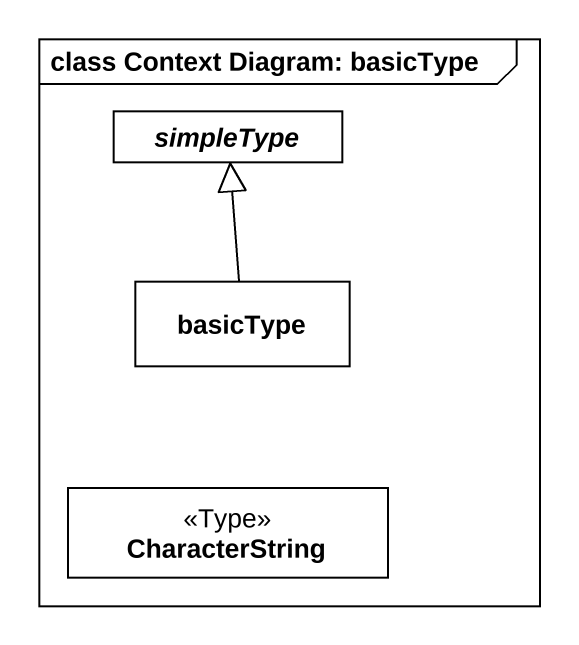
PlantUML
@startuml
mainframe class Context Diagram: basicType
hide circle
hide empty members
abstract class simpleType
class basicType
class CharacterString <<Type>>
basicType -up-|> simpleType
@enduml
